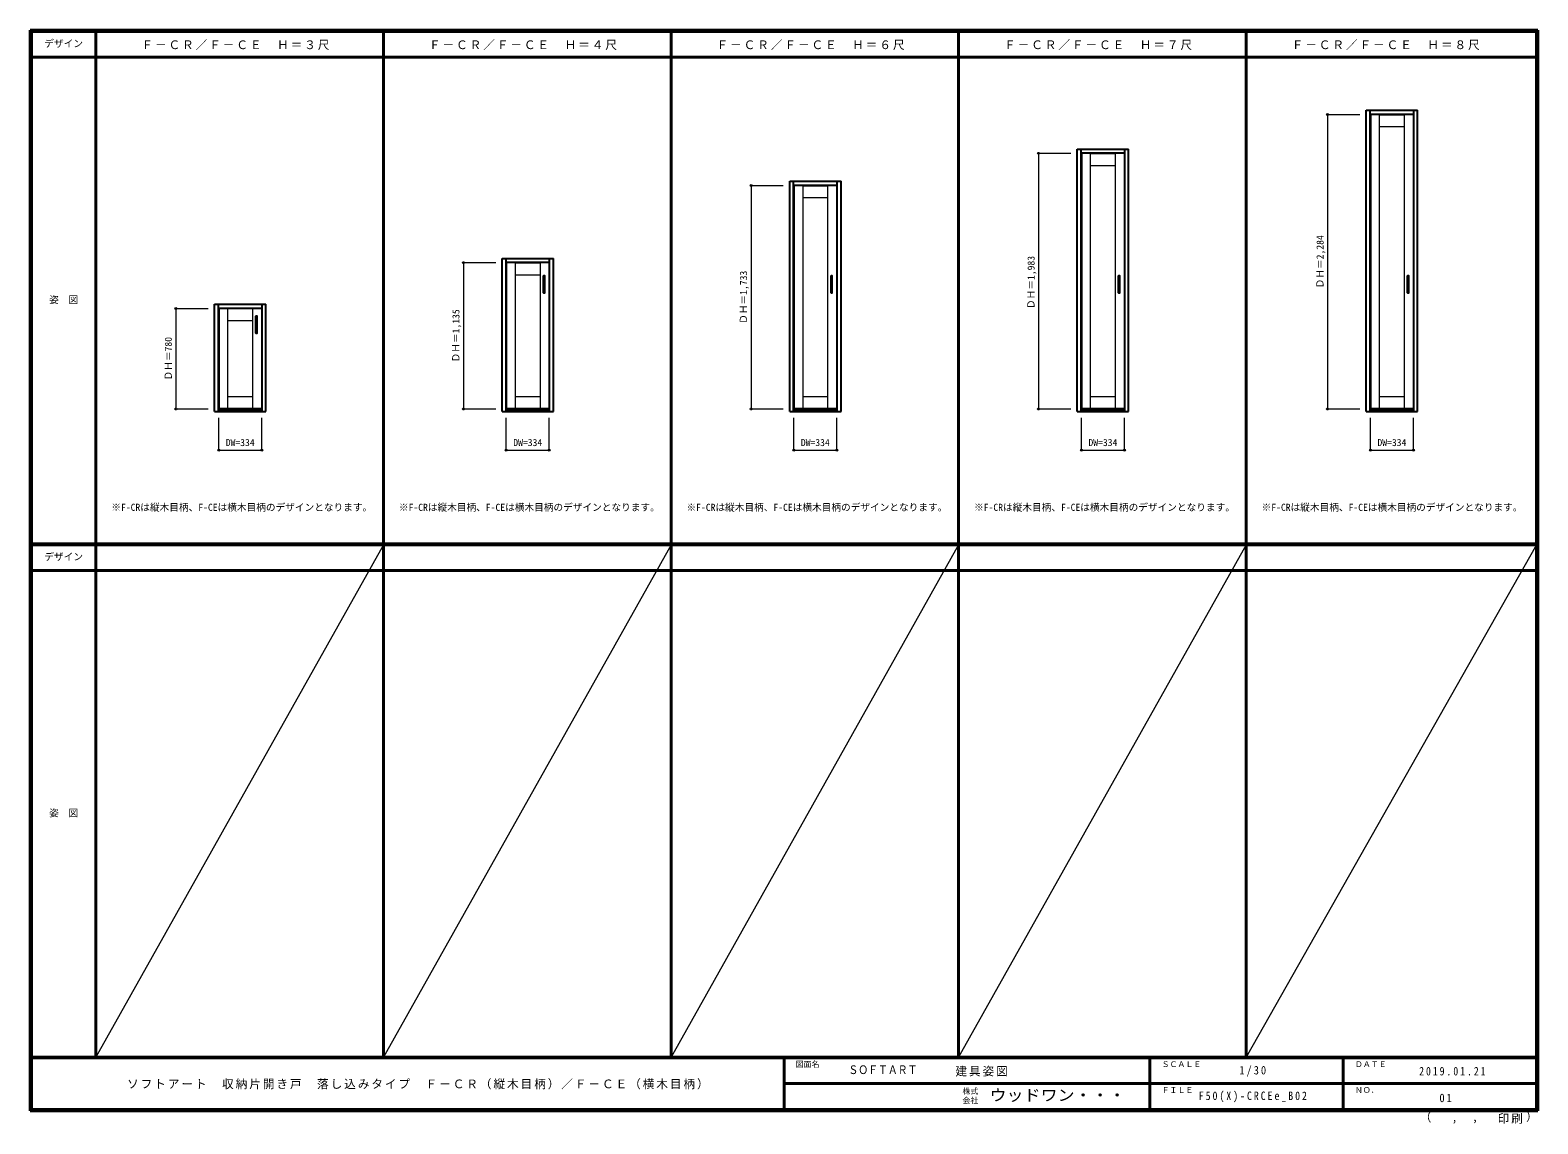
# Model space of a CAD drawing. Units: millimetres, scale not verified. Extents: x -6000 to 5700, y -4307 to 4175.
import ezdxf
from ezdxf.enums import TextEntityAlignment as Align

# ---------------------------------------------------------------- set-up
doc = ezdxf.new("R2010")
doc.units = ezdxf.units.MM
doc.header["$LTSCALE"] = 30
doc.header["$PDMODE"] = 32
doc.header["$PDSIZE"] = 15
doc.layers.add('0-0_補助線', color=7, linetype='Continuous')
doc.layers.add('0-A_文字', color=7, linetype='Continuous')
for name, color, linetype, lineweight in [('0-2_扉', 3, 'Continuous', 25), ('0-3_仕上げ', 7, 'Continuous', 18), ('0-4_枠', 3, 'Continuous', 25), ('0-7_取手GEK', 7, 'Continuous', 18), ('0-B_寸法', 4, 'Continuous', 9), ('F-1_枠', 6, 'Continuous', 40), ('F-A_文字', 7, 'Continuous', 18)]:
    doc.layers.add(name, color=color, linetype=linetype, lineweight=lineweight)
doc.styles.add('HG明朝B', font='')
doc.styles.add('ＭＳ ゴシック', font='')
doc.styles.get('HG明朝B').set_extended_font_data('HG明朝B')
doc.styles.get('ＭＳ ゴシック').set_extended_font_data('MS Gothic')

msp = doc.modelspace()

# ---------------------------------------------------------------- linework, layer by layer
at = {"layer": '0-2_扉'}
for p, q in [((4734.6, 3521), (4734.6, 1237)), ((2158, 3220), (2158, 1237)), ((2492, 3220), (2158, 3220)), ((2492, 3220), (2492, 1237)), ((260.4, 2970), (260.4, 1237)), ((-1971.2, 2372), (-1971.2, 1237)), ((-4202.8, 2017), (-4536.8, 2017)), ((-4536.8, 2017), (-4536.8, 1237)), ((-4202.8, 2017), (-4202.8, 1237)), ((-4202.8, 1237), (-4536.8, 1237)), ((-1971.2, 1237), (-2305.2, 1237)), ((260.4, 1237), (-73.6, 1237)), ((2492, 1237), (2158, 1237)), ((4734.6, 1237), (4400.6, 1237))]:
    msp.add_line(p, q, dxfattribs=at)
for points in [[(4734.6, 3521), (4400.6, 3521), (4400.6, 1237)], [(260.4, 2970), (-73.6, 2970), (-73.6, 1237)], [(-1971.2, 2372), (-2305.2, 2372), (-2305.2, 1237)]]:
    msp.add_lwpolyline(points, dxfattribs=at)
at = {"layer": '0-3_仕上げ'}
for p, q in [((4402.02, 3521), (4402.02, 1237)), ((4469.6, 3521), (4469.6, 1237)), ((4469.6, 3519.59), (4665.6, 3519.59)), ((4665.6, 1237), (4665.6, 3521)), ((4733.19, 3521), (4733.19, 1237)), ((4665.6, 3425), (4469.6, 3425)), ((2159.42, 3220), (2159.42, 1237)), ((2227, 3220), (2227, 1237)), ((2227, 3218.59), (2423, 3218.59)), ((2423, 1237), (2423, 3220)), ((2490.59, 3220), (2490.59, 1237)), ((2423, 3124), (2227, 3124)), ((-72.18, 2970), (-72.18, 1237)), ((-4.6, 2970), (-4.6, 1237)), ((-4.6, 2968.59), (191.4, 2968.59)), ((191.4, 1237), (191.4, 2970)), ((258.99, 2970), (258.99, 1237)), ((191.4, 2874), (-4.6, 2874)), ((-2303.78, 2372), (-2303.78, 1237)), ((-2236.2, 2372), (-2236.2, 1237)), ((-2236.2, 2370.59), (-2040.2, 2370.59)), ((-2040.2, 1237), (-2040.2, 2372)), ((-1972.61, 2372), (-1972.61, 1237)), ((-2040.2, 2276), (-2236.2, 2276)), ((-4535.38, 2017), (-4535.38, 1237)), ((-4467.8, 2017), (-4467.8, 1237)), ((-4467.8, 2015.59), (-4271.8, 2015.59)), ((-4271.8, 1237), (-4271.8, 2017)), ((-4204.21, 2017), (-4204.21, 1237)), ((-4271.8, 1921), (-4467.8, 1921)), ((-4467.8, 1333), (-4271.8, 1333)), ((-2236.2, 1333), (-2040.2, 1333)), ((-4.6, 1333), (191.4, 1333)), ((2227, 1333), (2423, 1333)), ((4469.6, 1333), (4665.6, 1333)), ((-4467.8, 1238.41), (-4271.8, 1238.41)), ((-2236.2, 1238.41), (-2040.2, 1238.41)), ((-4.6, 1238.41), (191.4, 1238.41)), ((2227, 1238.41), (2423, 1238.41)), ((4469.6, 1238.41), (4665.6, 1238.41))]:
    msp.add_line(p, q, dxfattribs=at)
at = {"layer": '0-4_枠'}
for p, q in [((4368.6, 1218), (4368.6, 3554)), ((4368.6, 3554), (4766.6, 3554)), ((4398.6, 1218), (4398.6, 3554)), ((4398.6, 3524), (4736.6, 3524)), ((4736.6, 1218), (4736.6, 3554)), ((4766.6, 1218), (4766.6, 3554)), ((2126, 1218), (2126, 3253)), ((2126, 3253), (2524, 3253)), ((2156, 1218), (2156, 3253)), ((2156, 3223), (2494, 3223)), ((2494, 1218), (2494, 3253)), ((2524, 1218), (2524, 3253)), ((-105.6, 1218), (-105.6, 3003)), ((-105.6, 3003), (292.4, 3003)), ((-75.6, 1218), (-75.6, 3003)), ((-75.6, 2973), (262.4, 2973)), ((262.4, 1218), (262.4, 3003)), ((292.4, 1218), (292.4, 3003)), ((-2337.2, 1218), (-2337.2, 2405)), ((-2337.2, 2405), (-1939.2, 2405)), ((-2307.2, 1218), (-2307.2, 2405)), ((-2307.2, 2375), (-1969.2, 2375)), ((-1969.2, 1218), (-1969.2, 2405)), ((-1939.2, 1218), (-1939.2, 2405)), ((-4568.8, 1218), (-4568.8, 2050)), ((-4568.8, 2050), (-4170.8, 2050)), ((-4538.8, 1218), (-4538.8, 2050)), ((-4538.8, 2020), (-4200.8, 2020)), ((-4200.8, 1218), (-4200.8, 2050)), ((-4170.8, 1218), (-4170.8, 2050)), ((-4568.8, 1218), (-4170.8, 1218)), ((-4538.8, 1233), (-4200.8, 1233)), ((-2337.2, 1218), (-1939.2, 1218)), ((-2307.2, 1233), (-1969.2, 1233)), ((-105.6, 1218), (292.4, 1218)), ((-75.6, 1233), (262.4, 1233)), ((2126, 1218), (2524, 1218)), ((2156, 1233), (2494, 1233)), ((4368.6, 1218), (4766.6, 1218)), ((4398.6, 1233), (4736.6, 1233))]:
    msp.add_line(p, q, dxfattribs=at)
at = {"layer": '0-7_取手GEK'}
for p, q in [((-2017.7, 2250), (-2017.7, 2268)), ((-2005.7, 2250), (-2005.7, 2268)), ((213.9, 2250), (213.9, 2268)), ((225.9, 2250), (225.9, 2268)), ((2445.5, 2250), (2445.5, 2268)), ((2457.5, 2250), (2457.5, 2268)), ((4688.1, 2250), (4688.1, 2268)), ((4700.1, 2250), (4700.1, 2268)), ((-2017.7, 2140), (-2017.7, 2158)), ((-2005.7, 2140), (-2005.7, 2158)), ((213.9, 2140), (213.9, 2158)), ((225.9, 2140), (225.9, 2158)), ((2445.5, 2140), (2445.5, 2158)), ((2457.5, 2140), (2457.5, 2158)), ((4688.1, 2140), (4688.1, 2158)), ((4700.1, 2140), (4700.1, 2158)), ((-4249.3, 1937), (-4249.3, 1955)), ((-4237.3, 1937), (-4237.3, 1955)), ((-4249.3, 1827), (-4249.3, 1845)), ((-4237.3, 1827), (-4237.3, 1845))]:
    msp.add_line(p, q, dxfattribs=at)
at = {"layer": '0-7_取手GEK', "color": 3, "lineweight": 25}
for p, q in [((-2016.7, 2138), (-2016.7, 2270)), ((-2007.7, 2271), (-2015.7, 2271)), ((-2006.7, 2138), (-2006.7, 2270)), ((214.9, 2138), (214.9, 2270)), ((223.9, 2271), (215.9, 2271)), ((224.9, 2138), (224.9, 2270)), ((2446.5, 2138), (2446.5, 2270)), ((2455.5, 2271), (2447.5, 2271)), ((2456.5, 2138), (2456.5, 2270)), ((4689.1, 2138), (4689.1, 2270)), ((4698.1, 2271), (4690.1, 2271)), ((4699.1, 2138), (4699.1, 2270)), ((-2015.7, 2137), (-2007.7, 2137)), ((215.9, 2137), (223.9, 2137)), ((2447.5, 2137), (2455.5, 2137)), ((4690.1, 2137), (4698.1, 2137)), ((-4248.3, 1825), (-4248.3, 1957)), ((-4239.3, 1958), (-4247.3, 1958)), ((-4238.3, 1825), (-4238.3, 1957)), ((-4247.3, 1824), (-4239.3, 1824))]:
    msp.add_line(p, q, dxfattribs=at)
at = {"layer": '0-7_取手GEK'}
for centre, start, end in [((-2016.7, 2268), 90, 180), ((-2016.7, 2250), 180, 270), ((-2006.7, 2268), 0, 90), ((-2006.7, 2250), 270, 0), ((214.9, 2268), 90, 180), ((214.9, 2250), 180, 270), ((224.9, 2268), 0, 90), ((224.9, 2250), 270, 0), ((2446.5, 2268), 90, 180), ((2446.5, 2250), 180, 270), ((2456.5, 2268), 0, 90), ((2456.5, 2250), 270, 0), ((4689.1, 2268), 90, 180), ((4689.1, 2250), 180, 270), ((4699.1, 2268), 0, 90), ((4699.1, 2250), 270, 0), ((-2016.7, 2158), 90, 180), ((-2016.7, 2140), 180, 270), ((-2006.7, 2158), 0, 90), ((-2006.7, 2140), 270, 0), ((214.9, 2158), 90, 180), ((214.9, 2140), 180, 270), ((224.9, 2158), 0, 90), ((224.9, 2140), 270, 0), ((2446.5, 2158), 90, 180), ((2446.5, 2140), 180, 270), ((2456.5, 2158), 0, 90), ((2456.5, 2140), 270, 0), ((4689.1, 2158), 90, 180), ((4689.1, 2140), 180, 270), ((4699.1, 2158), 0, 90), ((4699.1, 2140), 270, 0), ((-4248.3, 1955), 90, 180), ((-4248.3, 1937), 180, 270), ((-4238.3, 1955), 0, 90), ((-4238.3, 1937), 270, 0), ((-4248.3, 1845), 90, 180), ((-4248.3, 1827), 180, 270), ((-4238.3, 1845), 0, 90), ((-4238.3, 1827), 270, 0)]:
    msp.add_arc(centre, 1, start, end, dxfattribs=at)
at = {"layer": '0-7_取手GEK', "color": 3, "lineweight": 25}
for centre, start, end in [((-2015.7, 2270), 90, 180), ((-2007.7, 2270), 0, 90), ((215.9, 2270), 90, 180), ((223.9, 2270), 0, 90), ((2447.5, 2270), 90, 180), ((2455.5, 2270), 0, 90), ((4690.1, 2270), 90, 180), ((4698.1, 2270), 0, 90), ((-2015.7, 2138), 180, 270), ((-2007.7, 2138), 270, 0), ((215.9, 2138), 180, 270), ((223.9, 2138), 270, 0), ((2447.5, 2138), 180, 270), ((2455.5, 2138), 270, 0), ((4690.1, 2138), 180, 270), ((4698.1, 2138), 270, 0), ((-4247.3, 1957), 90, 180), ((-4239.3, 1957), 0, 90), ((-4247.3, 1825), 180, 270), ((-4239.3, 1825), 270, 0)]:
    msp.add_arc(centre, 1, start, end, dxfattribs=at)
at = {"layer": '0-B_寸法'}
for p, q in [((4068.6, 3521), (4068.6, 1237)), ((4068.6, 3521), (4318.6, 3521)), ((1826, 3220), (1826, 1237)), ((1826, 3220), (2076, 3220)), ((-405.6, 2970), (-405.6, 1237)), ((-405.6, 2970), (-155.6, 2970)), ((-2637.2, 2372), (-2637.2, 1237)), ((-2637.2, 2372), (-2387.2, 2372)), ((-4868.8, 2017), (-4868.8, 1237)), ((-4868.8, 2017), (-4618.8, 2017)), ((-4868.8, 1237), (-4618.8, 1237)), ((-2637.2, 1237), (-2387.2, 1237)), ((-405.6, 1237), (-155.6, 1237)), ((1826, 1237), (2076, 1237)), ((4068.6, 1237), (4318.6, 1237)), ((-4536.8, 918), (-4536.8, 1168)), ((-4202.8, 918), (-4202.8, 1168)), ((-2305.2, 918), (-2305.2, 1168)), ((-1971.2, 918), (-1971.2, 1168)), ((-73.6, 918), (-73.6, 1168)), ((260.4, 918), (260.4, 1168)), ((2158, 918), (2158, 1168)), ((2492, 918), (2492, 1168)), ((4400.6, 918), (4400.6, 1168)), ((4734.6, 918), (4734.6, 1168)), ((-4536.8, 918), (-4202.8, 918)), ((-2305.2, 918), (-1971.2, 918)), ((-73.6, 918), (260.4, 918)), ((2158, 918), (2492, 918)), ((4400.6, 918), (4734.6, 918))]:
    msp.add_line(p, q, dxfattribs=at)
at = {"layer": '0-B_寸法', "color": 7}
for p in [(4068.6, 3521), (1826, 3220), (-405.6, 2970), (-2637.2, 2372), (-4868.8, 2017), (-4868.8, 1237), (-2637.2, 1237), (-405.6, 1237), (1826, 1237), (4068.6, 1237), (-4536.8, 918), (-4202.8, 918), (-2305.2, 918), (-1971.2, 918), (-73.6, 918), (260.4, 918), (2158, 918), (2492, 918), (4400.6, 918), (4734.6, 918)]:
    msp.add_point(p, dxfattribs=at)
at = {"layer": 'F-1_枠'}
for p, q in [((-6000, 4175), (5700, 4175)), ((-6000, 4175), (-6000, -4205)), ((-6000, 4170), (5700, 4170)), ((-6000, 4165), (5700, 4165)), ((-5995, 4175), (-5995, -4205)), ((-5990, 4175), (-5990, -4205)), ((-5490, 4175), (-5490, -3790)), ((-3258.4, 4175), (-3258.4, -3790)), ((-1026.8, 4165), (-1026.8, -3790)), ((1204.8, 4165), (1204.8, -3790)), ((3436.4, 4165), (3436.4, -3790)), ((5690, 4175), (5690, -4205)), ((5695, 4175), (5695, -4205)), ((5700, 4175), (5700, -4205)), ((-6000, 3965), (5700, 3965)), ((-5990, 190.5), (5690, 190.5)), ((-5990, 187.5), (5690, 187.5)), ((-5990, 184.5), (5690, 184.5)), ((-5990, -15.5), (5690, -15.5)), ((5700, -3790), (-6000, -3790)), ((5700, -3795), (-6000, -3795)), ((-150, -3795), (-150, -4195)), ((2690, -3795), (2690, -4195)), ((4190, -3795), (4190, -4195)), ((-150, -3995), (5690, -3995.01)), ((5700, -4195), (-6000, -4195)), ((5700, -4200), (-6000, -4200)), ((5700, -4205), (-6000, -4205))]:
    msp.add_line(p, q, dxfattribs=at)
at = {"layer": 'F-A_文字'}
for p, q in [((-3258.4, 184.5), (-5490, -3790)), ((-1026.8, 184.5), (-3258.4, -3790)), ((1204.8, 184.5), (-1026.8, -3790)), ((3436.4, 184.5), (1204.8, -3790)), ((5690, 184.5), (3436.4, -3790))]:
    msp.add_line(p, q, dxfattribs=at)

# ---------------------------------------------------------------- texts
at = {"layer": '0-0_補助線', "style": 'ＭＳ ゴシック'}
for p in [(-5370, 430.5), (-3138.4, 430.5), (-906.8, 430.5), (1324.8, 430.5), (3556.4, 430.5)]:
    msp.add_text('※F-CRは縦木目柄、F-CEは横木目柄のデザインとなります。', height=54.99, dxfattribs=at).set_placement(p, align=Align.BOTTOM_LEFT)
at = {"layer": '0-A_文字', "char_height": 65.98, "attachment_point": 7, "style": 'ＭＳ ゴシック'}
for s, insert in [('\\T1.17;Ｆ－ＣＲ／Ｆ－ＣＥ\u3000Ｈ＝３尺', (-5136.65, 4020)), ('\\T1.17;Ｆ－ＣＲ／Ｆ－ＣＥ\u3000Ｈ＝４尺', (-2905.05, 4020)), ('\\T1.17;Ｆ－ＣＲ／Ｆ－ＣＥ\u3000Ｈ＝６尺', (-673.45, 4020)), ('\\T1.17;Ｆ－ＣＲ／Ｆ－ＣＥ\u3000Ｈ＝７尺', (1558.15, 4020)), ('\\T1.17;Ｆ－ＣＲ／Ｆ－ＣＥ\u3000Ｈ＝８尺', (3789.75, 4020))]:
    msp.add_mtext(s, dxfattribs=dict(at, insert=insert))
at = {"layer": '0-B_寸法', "color": 7, "style": 'ＭＳ ゴシック'}
for s, p in [('ＤＨ＝2,284', (4053.6, 2172.75)), ('ＤＨ＝1,983', (1811, 2012.25)), ('ＤＨ＝1,733', (-420.6, 1897.25)), ('ＤＨ＝1,135', (-2652.2, 1598.25)), ('ＤＨ＝780', (-4883.8, 1458.25))]:
    msp.add_text(s, height=54.99, rotation=90, dxfattribs=at).set_placement(p, align=Align.BOTTOM_LEFT)
for p in [(-4482.3, 933), (-2250.7, 933), (-19.1, 933), (2212.5, 933), (4455.1, 933)]:
    msp.add_text('DW=334', height=54.99, dxfattribs=at).set_placement(p, align=Align.BOTTOM_LEFT)
at = {"layer": 'F-A_文字', "style": 'ＭＳ ゴシック'}
for s, height, p in [('デザイン', 54.99, (-5890, 4027.5)), ('姿\u3000図', 54.99, (-5852.5, 2040.25)), ('デザイン', 54.99, (-5890, 47)), ('姿\u3000図', 54.99, (-5852.5, -1940.25)), ('図面名', 43.99, (-60, -3880)), ('ＳＣＡＬＥ', 43.99, (2780, -3880)), ('ＤＡＴＥ', 43.99, (4280, -3880)), ('株式', 43.99, (1235, -4089)), ('ＦＩＬＥ', 43.99, (2780, -4080)), ('ＮＯ．', 43.99, (4280, -4080)), ('会社', 43.99, (1235, -4161)), ('（', 65.98, (4784.03, -4308.31)), ('）', 65.98, (5608.4, -4304.13)), (',', 65.98, (5031.28, -4308.31)), (',', 65.98, (5190.2, -4305.53))]:
    msp.add_text(s, height=height, dxfattribs=at).set_placement(p, align=Align.BOTTOM_LEFT)
at = {"layer": 'F-A_文字'}
for s, height, style, width, p in [('ＳＯＦＴＡＲＴ', 65.98, 'HG明朝B', 0.85, (350, -3940.79)), ('ウッドワン・・・', 87.98, 'ＭＳ ゴシック', 1.1, (1445, -4155))]:
    msp.add_text(s, height=height, dxfattribs=dict(at, style=style, width=width)).set_placement(p, align=Align.BOTTOM_LEFT)
at = {"layer": 'F-A_文字', "char_height": 65.98, "attachment_point": 7, "style": 'ＭＳ ゴシック'}
for s, insert in [('\\T1.17;建具姿図', (1180.42, -3940)), ('\\T1.38;\\W0.9;1/30', (3383.75, -3940)), ('\\T1.17;ソフトアート\u3000収納片開き戸\u3000落し込みタイプ\u3000Ｆ－ＣＲ（縦木目柄）／Ｆ－ＣＥ（横木目柄）', (-5247.55, -4040)), ('\\T1.39;\\W0.85;2019.01.21', (4778.75, -3932.5)), ('\\T1.4;\\W0.85;F50(X)-CRCEe_B02', (3068.75, -4140)), ('\\T1.36;\\W0.9;01', (4936.25, -4140)), ('\\T1.17;印刷', (5388.15, -4306.92))]:
    msp.add_mtext(s, dxfattribs=dict(at, insert=insert))

doc.saveas('drawing.dxf')
